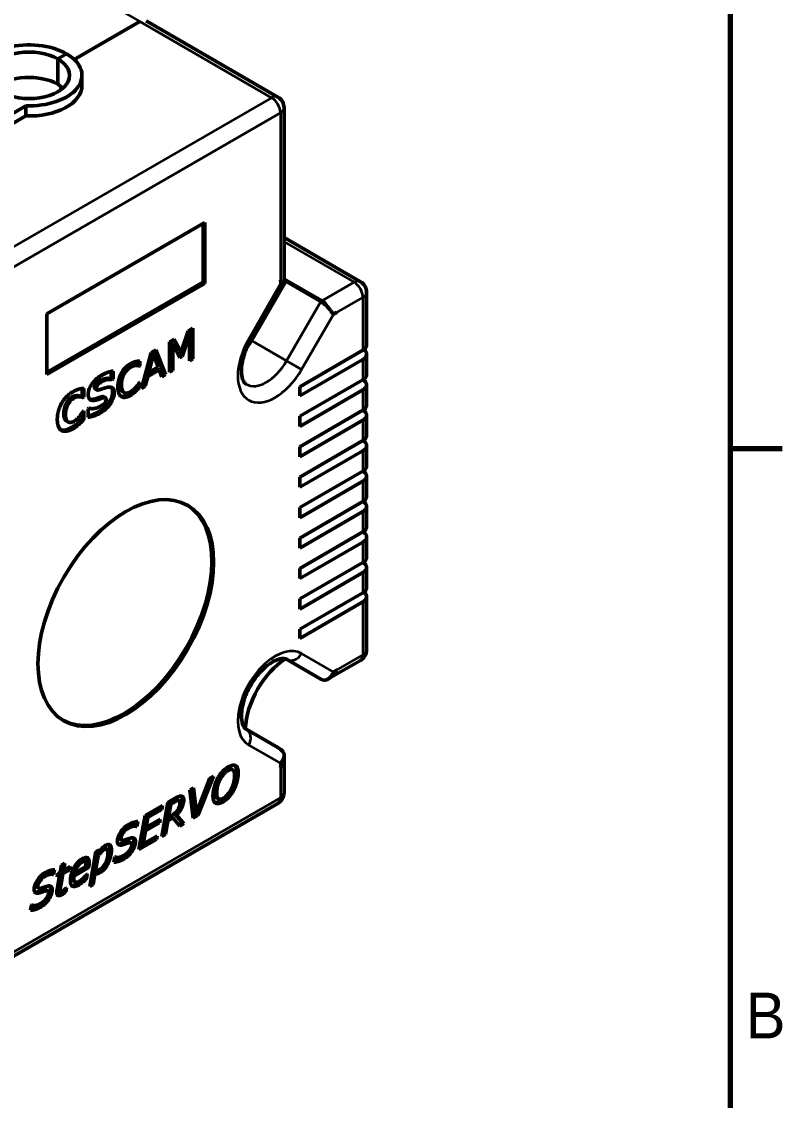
# Model space of a CAD drawing. Header units: millimetres. Extents: x 583 to 1920, y -107 to 363.
# Drawn here: x 1029.8 to 1091.1, y 219.1 to 305.9 of the extents above; entities that cross this region are included whole.
import ezdxf

# ---------------------------------------------------------------- set-up
doc = ezdxf.new("R2010")
doc.units = ezdxf.units.MM
doc.header["$LTSCALE"] = 1.2
for name, color, linetype, lineweight in [('경계(ISO)', 7, 'Continuous', 70), ('외형선(ISO)', 7, 'Continuous', 50), ('좁은 외형선(ISO)', 7, 'Continuous', 35)]:
    doc.layers.add(name, color=color, linetype=linetype, lineweight=lineweight)
doc.styles.add('레이블 문자 (JIS)', font='')
doc.styles.get('레이블 문자 (JIS)').set_extended_font_data('Gulim')

# ---------------------------------------------------------------- blocks, each defined once
blk = doc.blocks.new('경계 Default Border')
at = {"layer": '경계(ISO)'}
blk.add_line((410, 222.75), (413.4, 222.75), dxfattribs=at)
at = {"layer": '경계(ISO)', "flags": 128}
blk.add_lwpolyline([(10, 10), (10, 287), (410, 287), (410, 10), (10, 10)], dxfattribs=at)
at = {"layer": '경계(ISO)', "insert": (411.013, 184.121), "char_height": 3, "attachment_point": 7, "style": '레이블 문자 (JIS)'}
blk.add_mtext('B', dxfattribs=at)

msp = doc.modelspace()

# ---------------------------------------------------------------- linework, layer by layer
at = {"layer": '외형선(ISO)', "color": 0}
for p, q in [((1039.3645, 305.8943), (1034.0829, 302.845)), ((1039.3645, 305.8943), (1034.0829, 302.845)), ((1050.4711, 299.8201), (1039.8645, 305.9438)), ((1032.753, 302.8937), (1033.4601, 303.3019)), ((1033.4601, 303.3019), (1032.753, 302.8937)), ((1032.753, 302.8937), (1032.753, 300.8524)), ((1032.753, 302.8937), (1032.753, 300.8524)), ((1034.7049, 300.7504), (1034.7049, 301.5669)), ((1033.0005, 300.4003), (1033.0005, 300.6922)), ((1030.174, 299.1185), (1027.6246, 297.6466)), ((1030.174, 299.1185), (1030.174, 298.302)), ((1050.9711, 284.992), (1050.9711, 298.9541)), ((1030.174, 298.302), (1027.6339, 296.8354)), ((1031.8691, 282.3792), (1044.5971, 289.7277)), ((1044.4556, 289.646), (1044.4556, 284.9103)), ((1044.5971, 289.7277), (1044.5971, 284.8287)), ((1057.1179, 284.9599), (1050.9711, 288.5087)), ((1044.4556, 284.9103), (1031.8691, 277.6435)), ((1044.5971, 284.8287), (1031.8691, 277.4802)), ((1044.5971, 284.8287), (1044.4556, 284.9103)), ((1048.2878, 280.2483), (1050.9567, 284.871)), ((1051.1027, 284.9955), (1048.3434, 280.2163)), ((1050.6782, 285.0442), (1050.697, 285.0768)), ((1050.697, 285.0768), (1050.6967, 285.0769)), ((1051.1027, 284.9955), (1053.9311, 283.3625)), ((1057.6179, 284.0938), (1057.6179, 279.8481)), ((1031.8691, 277.4802), (1031.8691, 282.3792)), ((1055.197, 282.4787), (1055.1782, 282.4461)), ((1055.197, 282.4787), (1055.1967, 282.4788)), ((1043.2103, 280.7895), (1042.6215, 279.0139)), ((1042.6954, 279.3052), (1043.2426, 280.9848)), ((1043.3517, 280.7079), (1042.7629, 278.9322)), ((1043.3517, 280.7079), (1043.2103, 280.7895)), ((1043.2426, 280.9848), (1043.634, 281.2108)), ((1043.3517, 278.5983), (1043.3517, 280.7079)), ((1043.4925, 281.1291), (1043.4925, 278.8429)), ((1043.634, 281.2108), (1043.634, 278.7613)), ((1041.7464, 280.121), (1042.1309, 280.343)), ((1041.7464, 277.6715), (1041.7464, 280.121)), ((1042.0096, 279.933), (1041.8682, 280.0147)), ((1041.8682, 280.0147), (1041.8682, 277.9051)), ((1042.5949, 278.8353), (1042.0096, 279.933)), ((1042.0096, 279.933), (1042.0096, 277.8235)), ((1042.057, 280.3003), (1042.554, 279.3868)), ((1042.1309, 280.343), (1042.6954, 279.3052)), ((1039.5021, 276.3758), (1040.2745, 279.2712)), ((1040.3149, 279.1739), (1039.9408, 277.7542)), ((1040.4563, 279.0922), (1040.0823, 277.6725)), ((1040.2745, 279.2712), (1040.652, 279.4891)), ((1040.4563, 279.0922), (1040.3149, 279.1739)), ((1040.8286, 278.1034), (1040.4563, 279.0922)), ((1040.5621, 279.4372), (1041.2829, 277.5672)), ((1040.652, 279.4891), (1041.4243, 277.4856)), ((1042.6215, 279.0139), (1042.5284, 278.9601)), ((1042.6954, 279.3052), (1042.554, 279.3868)), ((1042.7629, 278.9322), (1042.5949, 278.8353)), ((1042.7629, 278.9322), (1042.6215, 279.0139)), ((1043.4925, 278.8429), (1043.3517, 278.7616)), ((1043.634, 278.7613), (1043.3517, 278.5983)), ((1043.634, 278.7613), (1043.4925, 278.8429)), ((1052.2338, 276.5004), (1057.325, 279.4398)), ((1052.2338, 275.7656), (1057.325, 278.705)), ((1057.6179, 279.1132), (1057.6179, 277.4802)), ((1039.2101, 278.2621), (1039.1893, 278.2501)), ((1039.3307, 278.1684), (1039.1893, 278.2501)), ((1039.2101, 278.5601), (1039.2101, 278.2621)), ((1039.3515, 278.1804), (1039.2101, 278.2621)), ((1039.3515, 278.1804), (1039.3307, 278.1684)), ((1039.3515, 278.5663), (1039.3515, 278.1804)), ((1040.7755, 277.9541), (1039.8525, 277.4212)), ((1040.9169, 277.8725), (1039.9939, 277.3396)), ((1040.0823, 277.6725), (1040.8286, 278.1034)), ((1040.9169, 277.8725), (1040.7755, 277.9541)), ((1041.1247, 277.3126), (1040.9169, 277.8725)), ((1041.8682, 277.9051), (1041.7464, 277.8348)), ((1042.0096, 277.8235), (1041.8682, 277.9051)), ((1037.0659, 277.1924), (1036.9973, 277.1528)), ((1037.1387, 277.0711), (1036.9973, 277.1528)), ((1037.0659, 277.7452), (1037.0659, 277.1924)), ((1037.2074, 277.1108), (1037.0659, 277.1924)), ((1037.2074, 277.1108), (1037.1387, 277.0711)), ((1037.2074, 277.7687), (1037.2074, 277.1108)), ((1039.8525, 277.4212), (1039.6465, 276.6224)), ((1039.9939, 277.3396), (1039.7879, 276.5407)), ((1039.9939, 277.3396), (1039.8525, 277.4212)), ((1040.0823, 277.6725), (1039.9408, 277.7542)), ((1041.2829, 277.5672), (1041.0748, 277.4471)), ((1041.4243, 277.4856), (1041.1247, 277.3126)), ((1041.4243, 277.4856), (1041.2829, 277.5672)), ((1042.0096, 277.8235), (1041.7464, 277.6715)), ((1052.2338, 274.1326), (1057.325, 277.072)), ((1034.7143, 276.3614), (1034.7143, 275.7577)), ((1034.8557, 276.3689), (1034.8557, 275.6761)), ((1035.9117, 276.2561), (1035.7703, 276.3378)), ((1036.0194, 276.6885), (1035.878, 276.7702)), ((1038.1131, 276.0356), (1037.9717, 276.1173)), ((1039.2101, 276.6569), (1039.2101, 276.5484)), ((1039.3515, 276.4668), (1039.2101, 276.5484)), ((1039.3307, 276.8367), (1039.3515, 276.8487)), ((1039.3515, 276.8487), (1039.3515, 276.4668)), ((1039.7879, 276.5407), (1039.5021, 276.3758)), ((1039.6465, 276.6224), (1039.5536, 276.5688)), ((1039.7879, 276.5407), (1039.6465, 276.6224)), ((1052.2338, 275.7656), (1052.2338, 276.5004)), ((1052.2338, 273.3161), (1057.325, 276.2555)), ((1057.6179, 276.6637), (1057.6179, 275.0307)), ((1034.5062, 275.7076), (1034.3648, 275.7892)), ((1034.7143, 275.7577), (1034.6416, 275.7158)), ((1034.783, 275.6341), (1034.6416, 275.7158)), ((1034.8557, 275.6761), (1034.7143, 275.7577)), ((1034.8557, 275.6761), (1034.783, 275.6341)), ((1036.5952, 275.6109), (1036.4538, 275.6925)), ((1034.7143, 274.4105), (1034.7143, 273.9638)), ((1034.7891, 274.5272), (1034.8557, 274.5657)), ((1034.8557, 274.5657), (1034.8557, 273.8821)), ((1035.1911, 274.7406), (1035.2618, 274.7814)), ((1035.1911, 274.0571), (1035.1911, 274.7406)), ((1052.2338, 271.6831), (1057.325, 274.6225)), ((1033.5916, 273.6777), (1033.4501, 273.7593)), ((1034.5002, 273.5135), (1034.3587, 273.5952)), ((1034.8557, 273.8821), (1034.7143, 273.9638)), ((1052.2338, 273.3161), (1052.2338, 274.1326)), ((1052.2338, 270.8666), (1057.325, 273.806)), ((1057.6179, 274.2142), (1057.6179, 272.5812)), ((1052.2338, 269.2336), (1057.325, 272.173)), ((1057.6179, 271.7647), (1057.6179, 270.1317)), ((1052.2338, 270.8666), (1052.2338, 271.6831)), ((1052.2338, 268.4171), (1057.325, 271.3565)), ((1052.2338, 266.7841), (1057.325, 269.7235)), ((1052.2338, 268.4171), (1052.2338, 269.2336)), ((1057.6179, 269.3153), (1057.6179, 267.6823)), ((1052.2338, 265.9676), (1057.325, 268.907)), ((1052.2338, 264.3346), (1057.325, 267.274)), ((1052.2338, 265.9676), (1052.2338, 266.7841)), ((1057.6179, 266.8658), (1057.6179, 265.2328)), ((1052.2338, 263.5181), (1057.325, 266.4575)), ((1052.2338, 261.8851), (1057.325, 264.8245)), ((1052.2338, 263.5181), (1052.2338, 264.3346)), ((1052.2338, 261.0686), (1057.325, 264.008)), ((1057.6179, 264.4163), (1057.6179, 262.7833)), ((1052.2338, 259.4356), (1057.325, 262.375)), ((1052.2338, 261.0686), (1052.2338, 261.8851)), ((1052.2338, 258.6191), (1057.325, 261.5585)), ((1057.6179, 261.9668), (1057.6179, 260.3338)), ((1052.2338, 256.9862), (1057.325, 259.9255)), ((1057.6179, 259.5989), (1057.6179, 255.3532)), ((1052.2338, 258.6191), (1052.2338, 259.4356)), ((1057.325, 259.1907), (1052.2338, 256.2513)), ((1052.2338, 256.2513), (1052.2338, 256.9862)), ((1051.1718, 254.5752), (1053.9311, 252.9821)), ((1057.1179, 254.4871), (1054.5723, 253.0174)), ((1055.197, 253.6946), (1055.1782, 253.7055)), ((1050.4711, 247.4742), (1047.9218, 248.946)), ((1050.9711, 246.7799), (1050.9711, 243.8406)), ((1046.8315, 245.6749), (1046.6901, 245.7566)), ((1050.6782, 245.9112), (1050.697, 245.9004)), ((1045.0795, 245.0469), (1043.9013, 242.0805)), ((1043.9128, 242.2198), (1045.0072, 245.0052)), ((1045.3051, 245.1771), (1044.0427, 241.9988)), ((1045.0072, 245.0052), (1045.3051, 245.1771)), ((1043.3846, 244.0684), (1043.6773, 244.2373)), ((1043.6669, 241.7819), (1043.3846, 244.0684)), ((1043.5537, 244.166), (1043.7714, 242.3014)), ((1043.6773, 244.2373), (1043.9128, 242.2198)), ((1041.6287, 243.0546), (1042.2054, 243.3875)), ((1042.0362, 243.1852), (1041.7176, 243.0013)), ((1042.1777, 243.1036), (1041.859, 242.9196)), ((1042.526, 243.1916), (1042.3845, 243.2732)), ((1045.7061, 243.3424), (1045.5646, 243.4241)), ((1050.4711, 242.9745), (1025.5809, 228.6042)), ((1039.7845, 241.9898), (1041.1802, 242.7956)), ((1040.9834, 242.5694), (1039.8699, 241.9265)), ((1041.1248, 242.4877), (1040.0113, 241.8448)), ((1041.006, 242.6951), (1040.9834, 242.5694)), ((1041.1248, 242.4877), (1040.9834, 242.5694)), ((1041.1802, 242.7956), (1041.1248, 242.4877)), ((1041.1386, 240.3222), (1041.6287, 243.0546)), ((1041.7176, 243.0013), (1041.5306, 241.9515)), ((1041.859, 242.9196), (1041.672, 241.8698)), ((1041.859, 242.9196), (1041.7176, 243.0013)), ((1043.9128, 242.2198), (1043.7714, 242.3014)), ((1039.031, 241.4931), (1038.9833, 241.2046)), ((1039.1888, 241.5099), (1039.1247, 241.123)), ((1039.2944, 239.2574), (1039.7845, 241.9898)), ((1040.7912, 241.4886), (1039.6759, 240.8447)), ((1039.8699, 241.9265), (1039.7314, 241.1526)), ((1040.9326, 241.4069), (1039.8174, 240.7631)), ((1040.0113, 241.8448), (1039.8699, 241.9265)), ((1040.0113, 241.8448), (1039.8728, 241.071)), ((1039.8728, 241.071), (1040.988, 241.7149)), ((1040.8138, 241.6143), (1040.7912, 241.4886)), ((1040.9326, 241.4069), (1040.7912, 241.4886)), ((1040.988, 241.7149), (1040.9326, 241.4069)), ((1041.4786, 241.6615), (1041.283, 240.5688)), ((1041.6201, 241.5799), (1041.4244, 240.4871)), ((1041.8821, 241.8945), (1041.4786, 241.6615)), ((1041.6201, 241.5799), (1041.4786, 241.6615)), ((1041.672, 241.8698), (1041.5306, 241.9515)), ((1042.0235, 241.8128), (1041.6201, 241.5799)), ((1041.672, 241.8698), (1041.9699, 242.0418)), ((1042.0235, 241.8128), (1041.8821, 241.8945)), ((1042.5811, 241.155), (1042.0235, 241.8128)), ((1042.1592, 242.1324), (1042.7705, 241.4276)), ((1042.3006, 242.0508), (1042.1592, 242.1324)), ((1042.3006, 242.0508), (1042.9119, 241.3459)), ((1042.7705, 241.4276), (1042.4882, 241.2646)), ((1042.9119, 241.3459), (1042.7705, 241.4276)), ((1043.9013, 242.0805), (1043.6481, 241.9343)), ((1044.0427, 241.9988), (1043.6669, 241.7819)), ((1044.0427, 241.9988), (1043.9013, 242.0805)), ((1038.9833, 241.2046), (1038.9625, 241.1926)), ((1039.1039, 241.111), (1038.9625, 241.1926)), ((1039.1247, 241.123), (1038.9833, 241.2046)), ((1039.1247, 241.123), (1039.1039, 241.111)), ((1039.6759, 240.8447), (1039.4907, 239.8099)), ((1039.8174, 240.7631), (1039.6321, 239.7283)), ((1039.8174, 240.7631), (1039.6759, 240.8447)), ((1039.8728, 241.071), (1039.7314, 241.1526)), ((1041.283, 240.5688), (1041.1713, 240.5043)), ((1041.4244, 240.4871), (1041.283, 240.5688)), ((1042.9119, 241.3459), (1042.5811, 241.155)), ((1037.9245, 240.016), (1037.7831, 240.0977)), ((1038.6415, 239.799), (1038.5, 239.8806)), ((1040.6919, 240.0642), (1039.2944, 239.2574)), ((1040.5505, 240.1459), (1039.3271, 239.4395)), ((1039.6321, 239.7283), (1039.4907, 239.8099)), ((1039.6321, 239.7283), (1040.7473, 240.3721)), ((1040.5731, 240.2716), (1040.5505, 240.1459)), ((1040.6919, 240.0642), (1040.5505, 240.1459)), ((1040.7473, 240.3721), (1040.6919, 240.0642)), ((1041.4244, 240.4871), (1041.1386, 240.3222)), ((1035.3254, 236.288), (1035.8293, 239.0944)), ((1035.8645, 238.8261), (1035.6567, 237.6644)), ((1035.8293, 239.0944), (1036.096, 239.2484)), ((1036.0059, 238.7445), (1035.8645, 238.8261)), ((1035.9221, 239.148), (1035.9164, 239.1161)), ((1036.0579, 239.0344), (1035.9164, 239.1161)), ((1036.096, 239.2484), (1036.0579, 239.0344)), ((1036.708, 239.284), (1036.5666, 239.3657)), ((1032.946, 237.4298), (1033.0517, 238.0186)), ((1033.0517, 238.0186), (1033.3201, 238.1736)), ((1033.146, 238.0731), (1033.073, 237.6664)), ((1033.3201, 238.1736), (1033.2144, 237.5847)), ((1033.2144, 237.5847), (1033.7668, 237.9037)), ((1033.7668, 237.9037), (1033.7184, 237.6257)), ((1034.0993, 237.3778), (1035.0119, 237.9047)), ((1034.9386, 238.292), (1034.7972, 238.3736)), ((1036.0059, 238.7445), (1035.7981, 237.5827)), ((1037.2735, 238.2506), (1037.3428, 238.6645)), ((1037.3428, 238.6645), (1037.3618, 238.6755)), ((1032.2816, 237.3354), (1032.2608, 237.3234)), ((1032.4023, 237.2418), (1032.2608, 237.3234)), ((1032.3294, 237.6239), (1032.2816, 237.3354)), ((1032.4231, 237.2538), (1032.2816, 237.3354)), ((1032.4231, 237.2538), (1032.4023, 237.2418)), ((1032.4871, 237.6407), (1032.4231, 237.2538)), ((1032.6984, 236.049), (1032.8958, 237.1508)), ((1032.7157, 237.0468), (1032.7642, 237.3248)), ((1032.8958, 237.1508), (1032.7157, 237.0468)), ((1032.7544, 237.2325), (1032.7474, 237.2284)), ((1032.8958, 237.1508), (1032.7544, 237.2325)), ((1032.7642, 237.3248), (1032.946, 237.4298)), ((1033.0228, 237.3874), (1032.8514, 236.4406)), ((1033.1642, 237.3058), (1032.9928, 236.359)), ((1033.5769, 237.7074), (1033.0228, 237.3874)), ((1033.1642, 237.3058), (1033.0228, 237.3874)), ((1033.2144, 237.5847), (1033.073, 237.6664)), ((1033.7184, 237.6257), (1033.1642, 237.3058)), ((1033.5937, 237.8037), (1033.5769, 237.7074)), ((1033.7184, 237.6257), (1033.5769, 237.7074)), ((1035.0939, 237.8873), (1033.9198, 237.2095)), ((1034.0612, 237.1278), (1033.9198, 237.2095)), ((1034.0993, 237.3778), (1033.9579, 237.4594)), ((1035.2353, 237.8057), (1034.0612, 237.1278)), ((1034.9453, 237.0826), (1034.9346, 237.0155)), ((1035.1349, 237.3018), (1035.076, 236.9339)), ((1035.2353, 237.8057), (1035.0939, 237.8873)), ((1035.1193, 237.2928), (1035.1349, 237.3018)), ((1035.6065, 237.3874), (1035.4524, 236.5246)), ((1035.7479, 237.3058), (1035.5938, 236.443)), ((1035.7479, 237.3058), (1035.6065, 237.3874)), ((1035.7981, 237.5827), (1035.6567, 237.6644)), ((1031.2229, 236.1468), (1031.0815, 236.2285)), ((1033.4673, 236.175), (1033.417, 235.8801)), ((1033.4534, 236.167), (1033.4673, 236.175)), ((1034.1586, 236.6513), (1034.0172, 236.7329)), ((1034.8024, 236.6719), (1034.661, 236.7536)), ((1035.076, 236.9339), (1034.9346, 237.0155)), ((1035.5938, 236.443), (1035.3254, 236.288)), ((1035.4524, 236.5246), (1035.3581, 236.4702)), ((1035.5938, 236.443), (1035.4524, 236.5246)), ((1031.9398, 235.9298), (1031.7984, 236.0114)), ((1033.0075, 235.9105), (1032.8661, 235.9922)), ((1033.2853, 236.0188), (1033.2756, 235.9617)), ((1033.417, 235.8801), (1033.2756, 235.9617)), ((1030.5719, 234.3814), (1030.6411, 234.7953)), ((1030.6411, 234.7953), (1030.6602, 234.8063))]:
    msp.add_line(p, q, dxfattribs=at)
for centre, start, end in [((1049.9711, 298.9541), 0, 60), ((1056.6179, 284.0938), 0, 60), ((1056.6179, 255.3532), 300, 0), ((1049.9711, 243.8406), 300, 0)]:
    msp.add_arc(centre, 1, start, end, dxfattribs=at)
for centre, major_axis, ratio, start_param, end_param in [((1030.4549, 301.5669), (-4.25, 0), 0.5773503, 3.9269908, 6.3493296), ((1030.4549, 301.5669), (-3.25, 0), 0.5773503, 3.9269908, 7.0685835), ((1030.4549, 301.5669), (4.25, 0), 0.5773503, 4.6462447, 7.0685835), ((1030.4549, 301.5669), (3.25, 0), 0.5773503, 3.9269908, 7.0685835), ((1030.4549, 299.5256), (-3.25, 0), 0.5773503, 3.9269908, 5.7080739), ((1030.4549, 300.7504), (4.25, 0), 0.5773503, 4.6462447, 6.2831853), ((1030.4549, 299.5256), (-3.25, 0), 0.5773503, 3.7167041, 3.9269908), ((1049.9711, 285.4525), (0.7071, 1.2247), 0.5773503, 4.712389, 4.7389739), ((1055.6279, 288.4213), (-3.5, -6.0622), 0.5773503, 5.5849628, 5.6307254), ((1049.9711, 285.1638), (0.9964, -0.267), 0.3178372, 5.6576139, 6.1155716), ((1051.2439, 288.9928), (2.4, 4.1569), 0.5773503, 3.8466643, 3.8853847), ((1054.2211, 282.71), (-0.7294, 0.7294), 0.3178372, 3.9168992, 4.3748569), ((1055.6279, 288.4213), (3.5, 6.0622), 0.5773503, 3.7940526, 3.8398151), ((1046.7184, 281.1545), (-1.625, -2.8146), 0.5773503, 1.3800049, 1.5707963), ((1056.6179, 279.8481), (1, 0), 0.5773503, 5.4977871, 6.2831853), ((1056.6179, 279.1132), (1, 0), 0.5773503, 5.4977871, 6.9730024), ((1056.6179, 277.4802), (1, 0), 0.5773503, 5.4977871, 6.2831853), ((1056.6179, 276.6637), (1, 0), 0.5773503, 5.4977871, 7.0685835), ((1056.6179, 275.0307), (1, 0), 0.5773503, 5.4977871, 6.2831853), ((1056.6179, 274.2142), (1, 0), 0.5773503, 5.4977871, 7.0685835), ((1056.6179, 272.5812), (1, 0), 0.5773503, 5.4977871, 6.2831853), ((1056.6179, 271.7647), (1, 0), 0.5773503, 5.4977871, 7.0685835), ((1056.6179, 270.1317), (1, 0), 0.5773503, 5.4977871, 6.2831853), ((1056.6179, 269.3153), (1, 0), 0.5773503, 5.4977871, 7.0685835), ((1056.6179, 267.6823), (1, 0), 0.5773503, 5.4977871, 6.2831853), ((1038.0917, 258.3742), (5, 8.6603), 0.5773503, 3.1557353, 6.2690427), ((1056.6179, 266.8658), (1, 0), 0.5773503, 5.4977871, 7.0685835), ((1056.6179, 265.2328), (1, 0), 0.5773503, 5.4977871, 6.2831853), ((1056.6179, 264.4163), (1, 0), 0.5773503, 5.4977871, 7.0685835), ((1056.6179, 262.7833), (1, 0), 0.5773503, 5.4977871, 6.2831853), ((1056.6179, 261.9668), (1, 0), 0.5773503, 5.4977871, 7.0685835), ((1056.6179, 260.3338), (1, 0), 0.5773503, 5.4977871, 6.2831853), ((1056.6179, 259.5989), (1, 0), 0.5773503, 5.4977871, 6.9730024), ((1051.2439, 250.7808), (2.4, 4.1569), 0.5773503, 0.8293855, 2.3122071), ((1055.6279, 248.2496), (3.5, 6.0622), 0.5773503, 0.8725739, 0.9183364), ((1054.2211, 253.9694), (0, -1.0668), 0.7174389, 0.645272, 1.1032297), ((1049.9711, 246.6081), (1.2071, -0.6969), 0.7174389, 1.1742822, 1.5707963), ((1049.9711, 246.6081), (-0.9239, -0.5334), 0.7174389, 2.038363, 2.4963207), ((1055.6279, 248.2496), (3.5, 6.0622), 0.5773503, 2.2232562, 2.2690188)]:
    msp.add_ellipse(centre, major_axis=major_axis, ratio=ratio, start_param=start_param, end_param=end_param, dxfattribs=at)
msp.add_ellipse((1038.2331, 258.2925), major_axis=(-5, -8.6603), ratio=0.5773503, dxfattribs=at)
for points, degree in [([(1050.7291, 284.7619), (1050.7272, 284.7848), (1050.7247, 284.8079), (1050.7219, 284.8312)], 3), ([(1050.9715, 284.9283), (1050.972, 284.898), (1050.961, 284.8709), (1050.9394, 284.8477)], 3), ([(1054.9043, 282.3514), (1055.0026, 282.3903), (1055.1003, 282.4331), (1055.1967, 282.4788)], 3), ([(1054.9719, 282.3774), (1054.9503, 282.3683), (1054.9277, 282.3596), (1054.9043, 282.3514)], 3), ([(1037.8796, 277.6045), (1038.0146, 277.8425), (1038.3991, 278.2324), (1038.6328, 278.3674)], 2), ([(1038.4724, 278.1601), (1038.3113, 278.0671), (1038.0533, 277.7982), (1037.9511, 277.6132)], 2), ([(1038.6138, 278.0784), (1038.4527, 277.9854), (1038.1947, 277.7165), (1038.0926, 277.5315)], 2), ([(1039.1893, 278.2501), (1039.0127, 278.318), (1038.668, 278.2731), (1038.4724, 278.1601)], 2), ([(1039.3307, 278.1684), (1039.1541, 278.2364), (1038.8095, 278.1914), (1038.6138, 278.0784)], 2), ([(1038.6328, 278.3674), (1038.8025, 278.4653), (1039.1437, 278.5663), (1039.3515, 278.5663)], 2), ([(1035.2052, 275.9012), (1035.2052, 276.3001), (1035.8255, 277.1621), (1036.3124, 277.4432)], 2), ([(1036.1891, 277.0105), (1036.1083, 276.9638), (1035.9507, 276.8472), (1035.878, 276.7702)], 2), ([(1036.9973, 277.1528), (1036.8478, 277.2041), (1036.4154, 277.1411), (1036.1891, 277.0105)], 2), ([(1036.3124, 277.4432), (1036.5568, 277.5844), (1037.0336, 277.75), (1037.2074, 277.7687)], 2), ([(1037.1387, 277.0711), (1036.9892, 277.1225), (1036.5568, 277.0595), (1036.3306, 276.9288)], 2), ([(1037.5921, 276.4948), (1037.5921, 276.7987), (1037.741, 277.3606), (1037.8796, 277.6045)], 2), ([(1037.9511, 277.6132), (1037.8524, 277.4322), (1037.7433, 276.9933), (1037.7433, 276.7454)], 2), ([(1038.0926, 277.5315), (1037.9938, 277.3506), (1037.8847, 276.9117), (1037.8847, 276.6637)], 2), ([(1033.0617, 275.1745), (1033.2233, 275.4568), (1033.7001, 275.9397), (1033.983, 276.103)], 2), ([(1033.983, 276.103), (1034.1385, 276.1928), (1034.389, 276.2978), (1034.4961, 276.327)], 2), ([(1034.4961, 276.327), (1034.6072, 276.3538), (1034.787, 276.3666), (1034.8557, 276.3689)], 2), ([(1035.878, 276.7702), (1035.8134, 276.7049), (1035.7204, 276.5346), (1035.7204, 276.4599)], 2), ([(1035.7204, 276.4599), (1035.7204, 276.3666), (1035.7703, 276.3378)], 2), ([(1036.0194, 276.6885), (1035.9548, 276.6232), (1035.8618, 276.4529), (1035.8618, 276.3783)], 2), ([(1035.8618, 276.3783), (1035.8618, 276.264), (1036.0113, 276.229), (1036.2194, 276.3001)], 2), ([(1036.3306, 276.9288), (1036.2497, 276.8822), (1036.0922, 276.7655), (1036.0194, 276.6885)], 2), ([(1036.2194, 276.3001), (1036.3548, 276.3456), (1036.6073, 276.4308), (1036.7508, 276.4599)], 2), ([(1036.7508, 276.4599), (1037.0356, 276.5148), (1037.3064, 276.3025), (1037.3064, 276.0062)], 2), ([(1037.0594, 276.4628), (1037.1649, 276.3494), (1037.1649, 276.0878)], 2), ([(1037.883, 275.7069), (1037.7462, 275.7839), (1037.5921, 276.1768), (1037.5921, 276.4948)], 2), ([(1037.7433, 276.7454), (1037.7433, 276.4874), (1037.8645, 276.1875), (1037.9598, 276.1245)], 2), ([(1037.8847, 276.6637), (1037.8847, 276.4058), (1038.006, 276.1058), (1038.1012, 276.0429)], 2), ([(1037.9598, 276.1245), (1037.9657, 276.1207), (1037.9717, 276.1173)], 2), ([(1038.1012, 276.0429), (1038.2016, 275.9789), (1038.4683, 276.0169), (1038.6155, 276.1018)], 2), ([(1038.9018, 276.2245), (1038.8152, 276.1425), (1038.6109, 275.9805), (1038.4897, 275.9105)], 2), ([(1038.6155, 276.1018), (1038.8199, 276.2198), (1039.1766, 276.5877), (1039.3307, 276.8367)], 2), ([(1039.0432, 276.1428), (1038.9567, 276.0608), (1038.7523, 275.8989), (1038.6311, 275.8289)], 2), ([(1039.2101, 276.5484), (1039.1321, 276.4634), (1039.0057, 276.3225), (1038.9018, 276.2245)], 2), ([(1039.3515, 276.4668), (1039.2736, 276.3818), (1039.1472, 276.2408), (1039.0432, 276.1428)], 2), ([(1033.9385, 275.6878), (1033.8052, 275.6108), (1033.5607, 275.3717), (1033.4597, 275.2014)], 2), ([(1034.0799, 275.6061), (1033.9466, 275.5291), (1033.7021, 275.29), (1033.6011, 275.1197)], 2), ([(1034.3648, 275.7892), (1034.2719, 275.7962), (1034.0597, 275.7577), (1033.9385, 275.6878)], 2), ([(1034.5062, 275.7076), (1034.4133, 275.7146), (1034.2012, 275.6761), (1034.0799, 275.6061)], 2), ([(1034.6416, 275.7158), (1034.5951, 275.7356), (1034.4537, 275.7799), (1034.3648, 275.7892)], 2), ([(1034.783, 275.6341), (1034.7365, 275.6539), (1034.5951, 275.6983), (1034.5062, 275.7076)], 2), ([(1035.7911, 275.423), (1035.48, 275.36), (1035.2052, 275.6026), (1035.2052, 275.9012)], 2), ([(1035.6497, 275.5046), (1035.4518, 275.4646), (1035.3241, 275.4991)], 2), ([(1036.2376, 275.6878), (1036.0982, 275.6446), (1035.7871, 275.5326), (1035.6497, 275.5046)], 2), ([(1036.379, 275.6061), (1036.2396, 275.563), (1035.9285, 275.451), (1035.7911, 275.423)], 2), ([(1037.1649, 276.0878), (1037.1649, 275.6656), (1036.5447, 274.7803), (1036.0134, 274.4735)], 2), ([(1037.3064, 276.0062), (1037.3064, 275.5839), (1036.6861, 274.6986), (1036.1548, 274.3919)], 2), ([(1036.6498, 275.4941), (1036.6498, 275.5898), (1036.5124, 275.6458), (1036.379, 275.6061)], 2), ([(1036.4821, 275.157), (1036.5548, 275.234), (1036.6498, 275.3938), (1036.6498, 275.4941)], 2), ([(1038.6311, 275.8289), (1038.3991, 275.6949), (1038.0216, 275.6269), (1037.883, 275.7069)], 2), ([(1032.7183, 273.8845), (1032.7183, 274.2251), (1032.894, 274.8794), (1033.0617, 275.1745)], 2), ([(1033.4597, 275.2014), (1033.3607, 275.0346), (1033.2395, 274.603), (1033.2395, 274.3464)], 2), ([(1033.6011, 275.1197), (1033.5021, 274.9529), (1033.3809, 274.5213), (1033.3809, 274.2647)], 2), ([(1034.5244, 274.1481), (1034.6052, 274.2484), (1034.7446, 274.4548), (1034.7891, 274.5272)], 2), ([(1036.1548, 274.3919), (1035.8477, 274.2146), (1035.3911, 274.0746), (1035.1911, 274.0571)], 2), ([(1035.2618, 274.7814), (1035.4578, 274.7126), (1035.9487, 274.8001), (1036.175, 274.9307)], 2), ([(1036.175, 274.9307), (1036.2336, 274.9646), (1036.4215, 275.0964), (1036.4821, 275.157)], 2), ([(1033.0698, 272.9793), (1032.9021, 273.0691), (1032.7183, 273.5205), (1032.7183, 273.8845)], 2), ([(1033.3809, 274.2647), (1033.3809, 273.9964), (1033.5122, 273.713), (1033.6112, 273.6675)], 2), ([(1033.6112, 273.6675), (1033.7122, 273.6209), (1033.9628, 273.6745), (1034.084, 273.7445)], 2), ([(1034.3587, 273.5952), (1034.2375, 273.4855), (1034.0254, 273.3211), (1033.8395, 273.2138)], 2), ([(1034.5002, 273.5135), (1034.3789, 273.4039), (1034.1668, 273.2394), (1033.9809, 273.1321)], 2), ([(1034.084, 273.7445), (1034.1991, 273.811), (1034.4274, 274.0221), (1034.5244, 274.1481)], 2), ([(1034.7143, 273.9638), (1034.6214, 273.8635), (1034.4517, 273.6815), (1034.3587, 273.5952)], 2), ([(1034.8557, 273.8821), (1034.7628, 273.7818), (1034.5931, 273.5999), (1034.5002, 273.5135)], 2), ([(1033.9809, 273.1321), (1033.7042, 272.9723), (1033.2375, 272.8918), (1033.0698, 272.9793)], 2), ([(1054.9043, 253.4885), (1054.9277, 253.5043), (1054.9503, 253.5201), (1054.9719, 253.5359)], 3), ([(1045.5822, 244.9032), (1045.738, 245.2131), (1046.2021, 245.747), (1046.4774, 245.906)], 2), ([(1046.6901, 245.7566), (1046.545, 245.8404), (1046.2927, 245.6947)], 2), ([(1046.9883, 245.2371), (1046.9883, 245.5731), (1046.6956, 245.764), (1046.4342, 245.6131)], 2), ([(1046.4774, 245.906), (1046.855, 246.1239), (1047.2861, 245.897), (1047.2861, 245.4551)], 2), ([(1047.0038, 246.0366), (1047.1447, 245.8941), (1047.1447, 245.5367)], 2), ([(1050.7219, 246.1747), (1050.7247, 246.2013), (1050.7272, 246.2287), (1050.7291, 246.2569)], 3), ([(1045.2497, 243.5635), (1045.2497, 243.8994), (1045.4211, 244.5823), (1045.5822, 244.9032)], 2), ([(1045.6434, 244.9199), (1045.5291, 244.6719), (1045.4061, 244.123), (1045.4061, 243.8691)], 2), ([(1045.7848, 244.8382), (1045.6705, 244.5903), (1045.5475, 244.0414), (1045.5475, 243.7874)], 2), ([(1046.2927, 245.6947), (1046.0884, 245.5767), (1045.7611, 245.1718), (1045.6434, 244.9199)], 2), ([(1046.4342, 245.6131), (1046.2298, 245.4951), (1045.9025, 245.0902), (1045.7848, 244.8382)], 2), ([(1046.7459, 244.1674), (1046.8653, 244.4243), (1046.9883, 244.9572), (1046.9883, 245.2371)], 2), ([(1047.1447, 245.5367), (1047.1447, 245.2168), (1046.9785, 244.5269), (1046.8192, 244.211)], 2), ([(1047.2861, 245.4551), (1047.2861, 245.1352), (1047.1199, 244.4453), (1046.9606, 244.1294)], 2), ([(1046.8192, 244.211), (1046.6581, 243.8861), (1046.201, 243.3562), (1045.9152, 243.1912)], 2), ([(1046.9606, 244.1294), (1046.7995, 243.8044), (1046.3424, 243.2745), (1046.0566, 243.1096)], 2), ([(1046.1034, 243.4045), (1046.3043, 243.5205), (1046.6333, 243.9244), (1046.7459, 244.1674)], 2), ([(1042.3618, 243.2832), (1042.3064, 243.3012), (1042.1505, 243.2512), (1042.0362, 243.1852)], 2), ([(1042.7601, 243.3372), (1042.7601, 243.0313), (1042.4293, 242.3784), (1042.1592, 242.1324)], 2), ([(1042.5032, 243.2016), (1042.4478, 243.2196), (1042.292, 243.1696), (1042.1777, 243.1036)], 2), ([(1042.2054, 243.3875), (1042.3993, 243.4995), (1042.6418, 243.5815), (1042.7301, 243.5565)], 2), ([(1042.9015, 243.2555), (1042.9015, 242.9496), (1042.5708, 242.2967), (1042.3006, 242.0508)], 2), ([(1042.3845, 243.2732), (1042.374, 243.2793), (1042.3618, 243.2832)], 2), ([(1042.595, 243.0046), (1042.595, 243.0926), (1042.55, 243.1866), (1042.5032, 243.2016)], 2), ([(1042.7301, 243.5565), (1042.8097, 243.5365), (1042.9015, 243.3975), (1042.9015, 243.2555)], 2), ([(1046.0566, 243.1096), (1045.6774, 242.8906), (1045.2497, 243.1236), (1045.2497, 243.5635)], 2), ([(1045.9152, 243.1912), (1045.5947, 243.0061), (1045.3923, 243.0607)], 2), ([(1045.5475, 243.7874), (1045.5475, 243.4475), (1045.8402, 243.2525), (1046.1034, 243.4045)], 2), ([(1041.9699, 242.0418), (1042.1084, 242.1218), (1042.3145, 242.3007), (1042.3976, 242.4207)], 2), ([(1042.3976, 242.4207), (1042.4911, 242.5587), (1042.595, 242.8646), (1042.595, 243.0046)], 2), ([(1038.4718, 241.276), (1038.6952, 241.4049), (1039.0572, 241.5079), (1039.1888, 241.5099)], 2), ([(1037.5506, 239.9282), (1037.5506, 240.2782), (1038.0649, 241.041), (1038.4718, 241.276)], 2), ([(1038.2802, 241.0607), (1038.0222, 240.9117), (1037.7122, 240.4688), (1037.7122, 240.2668)], 2), ([(1038.4216, 240.979), (1038.1636, 240.83), (1037.8536, 240.3871), (1037.8536, 240.1852)], 2), ([(1038.9625, 241.1926), (1038.8621, 241.2426), (1038.488, 241.1806), (1038.2802, 241.0607)], 2), ([(1039.1039, 241.111), (1039.0035, 241.161), (1038.6294, 241.099), (1038.4216, 240.979)], 2), ([(1036.6016, 239.5923), (1036.8337, 239.7263), (1037.0778, 239.5353), (1037.0778, 239.2354)], 2), ([(1036.8557, 239.6696), (1036.9364, 239.5609), (1036.9364, 239.317)], 2), ([(1038.0199, 239.6553), (1037.7965, 239.5843), (1037.5506, 239.7203), (1037.5506, 239.9282)], 2), ([(1037.8785, 239.7369), (1037.7186, 239.6862), (1037.6102, 239.7065)], 2), ([(1037.8536, 240.1852), (1037.8536, 240.0772), (1037.9645, 239.9772), (1038.1082, 240.0182)], 2), ([(1038.3408, 239.8879), (1038.249, 239.8649), (1037.9927, 239.7709), (1037.8785, 239.7369)], 2), ([(1038.4822, 239.8063), (1038.3905, 239.7833), (1038.1342, 239.6893), (1038.0199, 239.6553)], 2), ([(1038.0822, 238.7815), (1038.3853, 238.9564), (1038.7091, 239.4213), (1038.7091, 239.6373)], 2), ([(1038.1082, 240.0182), (1038.1982, 240.0462), (1038.5013, 240.1492), (1038.6035, 240.1782)], 2), ([(1038.5, 239.8806), (1038.4428, 239.9137), (1038.3408, 239.8879)], 2), ([(1038.7091, 239.6373), (1038.7091, 239.7513), (1038.5931, 239.8343), (1038.4822, 239.8063)], 2), ([(1038.6035, 240.1782), (1038.8061, 240.2312), (1039.0156, 240.0982), (1039.0156, 239.9062)], 2), ([(1038.8742, 239.9879), (1038.8742, 239.8259), (1038.7374, 239.429), (1038.6144, 239.244)], 2), ([(1039.0156, 239.9062), (1039.0156, 239.7443), (1038.8788, 239.3474), (1038.7558, 239.1624)], 2), ([(1038.8213, 240.1973), (1038.8742, 240.1243), (1038.8742, 239.9879)], 2), ([(1036.0389, 239.0454), (1035.9465, 238.9382), (1035.8645, 238.8261)], 2), ([(1036.4873, 239.2424), (1036.3696, 239.1744), (1036.115, 238.8935), (1036.0059, 238.7445)], 2), ([(1036.0579, 239.0344), (1036.1895, 239.2164), (1036.4475, 239.5033), (1036.6016, 239.5923)], 2), ([(1036.3459, 239.324), (1036.2668, 239.2784), (1036.1834, 239.2)], 2), ([(1036.5666, 239.3657), (1036.4923, 239.4086), (1036.3459, 239.324)], 2), ([(1036.7973, 239.0134), (1036.7973, 239.2094), (1036.6501, 239.3364), (1036.4873, 239.2424)], 2), ([(1036.6363, 238.2486), (1036.7176, 238.4335), (1036.7973, 238.8195), (1036.7973, 239.0134)], 2), ([(1036.9364, 239.317), (1036.9364, 239.0431), (1036.7892, 238.4782), (1036.668, 238.2403)], 2), ([(1037.0778, 239.2354), (1037.0778, 238.9614), (1036.9306, 238.3966), (1036.8094, 238.1586)], 2), ([(1037.3618, 238.6755), (1037.4986, 238.6045), (1037.8969, 238.6745), (1038.0822, 238.7815)], 2), ([(1038.6144, 239.244), (1038.4828, 239.0461), (1038.1313, 238.7052), (1037.8923, 238.5672)], 2), ([(1038.7558, 239.1624), (1038.6242, 238.9644), (1038.2727, 238.6235), (1038.0337, 238.4855)], 2), ([(1033.7686, 236.7289), (1033.7686, 237.2348), (1034.321, 238.2756), (1034.7297, 238.5115)], 2), ([(1034.5311, 238.3162), (1034.3285, 238.1993), (1034.0151, 237.7284), (1033.9579, 237.4594)], 2), ([(1034.6725, 238.2346), (1034.4699, 238.1176), (1034.1565, 237.6467), (1034.0993, 237.3778)], 2), ([(1034.7972, 238.3736), (1034.7138, 238.4217), (1034.5311, 238.3162)], 2), ([(1035.024, 238.0636), (1035.024, 238.2396), (1034.8578, 238.3416), (1034.6725, 238.2346)], 2), ([(1034.7297, 238.5115), (1034.9998, 238.6675), (1035.2873, 238.5215), (1035.2873, 238.2416)], 2), ([(1035.0119, 237.9047), (1035.0189, 237.9566), (1035.024, 238.0256), (1035.024, 238.0636)], 2), ([(1035.0741, 238.6156), (1035.1458, 238.5211), (1035.1458, 238.3232)], 2), ([(1035.1458, 238.3232), (1035.1458, 238.2732), (1035.1216, 238.0453), (1035.0939, 237.8873)], 2), ([(1035.2873, 238.2416), (1035.2873, 238.1916), (1035.263, 237.9636), (1035.2353, 237.8057)], 2), ([(1036.668, 238.2403), (1036.5468, 237.9983), (1036.2212, 237.6104), (1036.0377, 237.5044)], 2), ([(1036.1774, 237.6877), (1036.3245, 237.7727), (1036.5601, 238.0726), (1036.6363, 238.2486)], 2), ([(1036.8094, 238.1586), (1036.6882, 237.9167), (1036.3626, 237.5287), (1036.1791, 237.4228)], 2), ([(1038.0337, 238.4855), (1037.8259, 238.3656), (1037.4536, 238.2506), (1037.2735, 238.2506)], 2), ([(1030.8489, 236.059), (1030.8489, 236.409), (1031.3633, 237.1718), (1031.7702, 237.4068)], 2), ([(1031.5786, 237.1915), (1031.3205, 237.0425), (1031.0106, 236.5996), (1031.0106, 236.3976)], 2), ([(1031.72, 237.1098), (1031.462, 236.9609), (1031.152, 236.5179), (1031.152, 236.316)], 2), ([(1032.2608, 237.3234), (1032.1604, 237.3734), (1031.7864, 237.3114), (1031.5786, 237.1915)], 2), ([(1032.4023, 237.2418), (1032.3018, 237.2918), (1031.9278, 237.2298), (1031.72, 237.1098)], 2), ([(1031.7702, 237.4068), (1031.9936, 237.5357), (1032.3555, 237.6387), (1032.4871, 237.6407)], 2), ([(1033.9198, 237.2095), (1033.9112, 237.1565), (1033.9042, 237.0605), (1033.9042, 237.0205)], 2), ([(1034.0612, 237.1278), (1034.0526, 237.0748), (1034.0456, 236.9789), (1034.0456, 236.9389)], 2), ([(1034.5167, 236.7149), (1034.6742, 236.8059), (1035.0067, 237.1398), (1035.1193, 237.2928)], 2), ([(1036.0377, 237.5044), (1035.9095, 237.4304), (1035.6948, 237.3744), (1035.6065, 237.3874)], 2), ([(1036.1791, 237.4228), (1036.0509, 237.3488), (1035.8362, 237.2928), (1035.7479, 237.3058)], 2), ([(1035.7981, 237.5827), (1035.8899, 237.5777), (1036.0579, 237.6187), (1036.1774, 237.6877)], 2), ([(1031.152, 236.316), (1031.152, 236.208), (1031.2628, 236.108), (1031.4065, 236.149)], 2), ([(1031.4065, 236.149), (1031.4966, 236.177), (1031.7996, 236.28), (1031.9018, 236.309)], 2), ([(1031.9018, 236.309), (1032.1044, 236.362), (1032.314, 236.229), (1032.314, 236.037)], 2), ([(1032.1197, 236.3281), (1032.1725, 236.2551), (1032.1725, 236.1187)], 2), ([(1032.8514, 236.4406), (1032.8375, 236.3686), (1032.815, 236.1877), (1032.815, 236.1397)], 2), ([(1032.9928, 236.359), (1032.9789, 236.287), (1032.9564, 236.106), (1032.9564, 236.058)], 2), ([(1033.204, 235.9631), (1033.2629, 235.9971), (1033.424, 236.136), (1033.4534, 236.167)], 2), ([(1034.4751, 236.433), (1034.1444, 236.242), (1033.7686, 236.383), (1033.7686, 236.7289)], 2), ([(1034.3337, 236.5146), (1034.0399, 236.345), (1033.8589, 236.3816)], 2), ([(1033.9042, 237.0205), (1033.9042, 236.7981), (1034.0172, 236.7329)], 2), ([(1034.0456, 236.9389), (1034.0456, 236.7069), (1034.2915, 236.5849), (1034.5167, 236.7149)], 2), ([(1034.661, 236.7536), (1034.5727, 236.6786), (1034.4359, 236.5736), (1034.3337, 236.5146)], 2), ([(1034.8024, 236.6719), (1034.7141, 236.5969), (1034.5773, 236.492), (1034.4751, 236.433)], 2), ([(1034.9346, 237.0155), (1034.8636, 236.9445), (1034.7493, 236.8305), (1034.661, 236.7536)], 2), ([(1035.076, 236.9339), (1035.005, 236.8629), (1034.8907, 236.7489), (1034.8024, 236.6719)], 2), ([(1031.3182, 235.7861), (1031.0948, 235.7151), (1030.8489, 235.8511), (1030.8489, 236.059)], 2), ([(1031.1768, 235.8678), (1031.017, 235.817), (1030.9085, 235.8373)], 2), ([(1031.6392, 236.0187), (1031.5474, 235.9957), (1031.2911, 235.9017), (1031.1768, 235.8678)], 2), ([(1031.9128, 235.3749), (1031.7812, 235.1769), (1031.4296, 234.836), (1031.1907, 234.698)], 2), ([(1031.7806, 235.9371), (1031.6888, 235.9141), (1031.4325, 235.8201), (1031.3182, 235.7861)], 2), ([(1032.0542, 235.2932), (1031.9226, 235.0952), (1031.5711, 234.7543), (1031.3321, 234.6163)], 2), ([(1031.3806, 234.9123), (1031.6836, 235.0872), (1032.0074, 235.5521), (1032.0074, 235.7681)], 2), ([(1031.7984, 236.0114), (1031.7411, 236.0445), (1031.6392, 236.0187)], 2), ([(1032.0074, 235.7681), (1032.0074, 235.8821), (1031.8914, 235.9651), (1031.7806, 235.9371)], 2), ([(1032.1725, 236.1187), (1032.1725, 235.9567), (1032.0357, 235.5598), (1031.9128, 235.3749)], 2), ([(1032.314, 236.037), (1032.314, 235.8751), (1032.1772, 235.4782), (1032.0542, 235.2932)], 2), ([(1032.6741, 235.8131), (1032.6741, 235.8671), (1032.6863, 235.9761), (1032.6984, 236.049)], 2), ([(1033.0863, 235.6371), (1032.8889, 235.5232), (1032.6741, 235.5991), (1032.6741, 235.8131)], 2), ([(1032.9449, 235.7188), (1032.8014, 235.6359), (1032.7054, 235.6334)], 2), ([(1032.815, 236.1397), (1032.815, 236.0217), (1032.8661, 235.9922)], 2), ([(1033.2756, 235.9617), (1033.196, 235.8937), (1033.0141, 235.7588), (1032.9449, 235.7188)], 2), ([(1032.9564, 236.058), (1032.9564, 235.9381), (1033.062, 235.8811), (1033.204, 235.9631)], 2), ([(1033.417, 235.8801), (1033.3374, 235.8121), (1033.1556, 235.6771), (1033.0863, 235.6371)], 2), ([(1031.3321, 234.6163), (1031.1243, 234.4964), (1030.752, 234.3814), (1030.5719, 234.3814)], 2), ([(1030.6602, 234.8063), (1030.797, 234.7353), (1031.1953, 234.8053), (1031.3806, 234.9123)], 2)]:
    msp.add_open_spline(points, degree=degree, dxfattribs=at)
for points, degree, knots in [([(1050.9711, 284.992), (1050.9711, 284.9877), (1050.9711, 284.9834), (1050.9711, 284.9749), (1050.9711, 284.9707), (1050.9712, 284.9622), (1050.9712, 284.9579), (1050.9713, 284.9495), (1050.9713, 284.9452), (1050.9714, 284.9368), (1050.9715, 284.9326), (1050.9715, 284.9283)], 3, [4.71238898, 4.71238898, 4.71238898, 4.71238898, 4.715701261, 4.715701261, 4.719013541, 4.719013541, 4.722325821, 4.722325821, 4.725638102, 4.725638102, 4.728950382, 4.728950382, 4.728950382, 4.728950382]), ([(1054.6814, 282.6872), (1054.6138, 282.7718), (1054.5379, 282.8576), (1054.3718, 283.0265), (1054.2825, 283.1082), (1054.1029, 283.2527), (1054.0147, 283.3143), (1053.9311, 283.3625)], 3, [-0.10692985, -0.10692985, -0.10692985, -0.10692985, -0.07181021, -0.07181021, -0.03568709, -0.03568709, -0.0002403, -0.0002403, -0.0002403, -0.0002403]), ([(1047.9218, 276.7069), (1047.8564, 276.7447), (1047.7949, 276.7994), (1047.6644, 277.0199), (1047.6011, 277.1879), (1047.539, 277.6047), (1047.5325, 277.8369), (1047.5806, 278.357), (1047.6362, 278.6456), (1047.8138, 279.2511), (1047.9377, 279.5684), (1048.1516, 280.003), (1048.2177, 280.1268), (1048.2878, 280.2483)], 3, [0.7853982, 0.7853982, 0.7853982, 0.7853982, 1.0995574, 1.0995574, 1.4137167, 1.4137167, 1.6831835, 1.6831835, 1.9579486, 1.9579486, 2.241609, 2.241609, 2.3561945, 2.3561945, 2.3561945, 2.3561945]), ([(1036.4538, 275.6925), (1036.4471, 275.6964), (1036.371, 275.7274), (1036.2376, 275.6878)], 2, [0.8913043, 0.8913043, 0.8913043, 1, 2, 2, 2]), ([(1038.4897, 275.9105), (1038.2576, 275.7766), (1037.9285, 275.7173), (1037.8159, 275.7551)], 2, [0, 0, 0, 1, 1.7438191, 1.7438191, 1.7438191]), ([(1036.0134, 274.4735), (1035.7063, 274.2962), (1035.3285, 274.1804), (1035.1911, 274.1571)], 2, [0, 0, 0, 1, 1.6548861, 1.6548861, 1.6548861]), ([(1033.2395, 274.3464), (1033.2395, 274.0781), (1033.3642, 273.809), (1033.4501, 273.7593)], 2, [0, 0, 0, 1, 1.8989899, 1.8989899, 1.8989899]), ([(1033.8395, 273.2138), (1033.5627, 273.054), (1033.1366, 272.9805), (1032.9887, 273.0344)], 2, [0, 0, 0, 1, 1.8261362, 1.8261362, 1.8261362]), ([(1047.9218, 248.946), (1047.8564, 248.9838), (1047.7949, 249.0385), (1047.6618, 249.2632), (1047.5963, 249.4403), (1047.5372, 249.8735), (1047.5332, 250.1085), (1047.5867, 250.6333), (1047.6453, 250.9239), (1047.8289, 251.5318), (1047.9558, 251.8496), (1048.2683, 252.4731), (1048.4548, 252.7785), (1048.8648, 253.338), (1049.0881, 253.5922), (1049.5387, 254.0195), (1049.7658, 254.194), (1050.1875, 254.4518), (1050.3827, 254.5375), (1050.7155, 254.6345), (1050.8513, 254.6457), (1051.0508, 254.6304), (1051.1156, 254.6076), (1051.1718, 254.5752)], 3, [0.7853982, 0.7853982, 0.7853982, 0.7853982, 1.0995574, 1.0995574, 1.4258548, 1.4258548, 1.695184, 1.695184, 1.9703687, 1.9703687, 2.2543518, 2.2543518, 2.5429955, 2.5429955, 2.8308082, 2.8308082, 3.1122908, 3.1122908, 3.3843052, 3.3843052, 3.6570013, 3.6570013, 3.9269908, 3.9269908, 3.9269908, 3.9269908]), ([(1053.9311, 252.9821), (1054.0085, 252.9374), (1054.0899, 252.9111), (1054.2519, 252.8963), (1054.331, 252.9068), (1054.5073, 252.9688), (1054.6004, 253.032), (1054.6814, 253.1171)], 3, [-0.10691827, -0.10691827, -0.10691827, -0.10691827, -0.0740345, -0.0740345, -0.04222492, -0.04222492, -0.0000149, -0.0000149, -0.0000149, -0.0000149]), ([(1054.5723, 253.0174), (1054.5688, 253.0154), (1054.5653, 253.0134), (1054.5583, 253.0093), (1054.5548, 253.0073), (1054.5479, 253.0032), (1054.5444, 253.0012), (1054.5374, 252.9971), (1054.5339, 252.995), (1054.5268, 252.9908), (1054.5233, 252.9888), (1054.5198, 252.9867)], 3, [3.141592654, 3.141592654, 3.141592654, 3.141592654, 3.144715525, 3.144715525, 3.147838397, 3.147838397, 3.150961268, 3.150961268, 3.15408414, 3.15408414, 3.157207011, 3.157207011, 3.157207011, 3.157207011]), ([(1050.9394, 246.6357), (1050.967, 246.7296), (1050.9773, 246.8233), (1050.9606, 246.9932), (1050.9373, 247.0692), (1050.8985, 247.1378)], 3, [-0.106929851, -0.106929851, -0.106929851, -0.106929851, -0.071810213, -0.071810213, -0.040242214, -0.040242214, -0.040242214, -0.040242214]), ([(1050.9715, 246.8408), (1050.9714, 246.8367), (1050.9714, 246.8326), (1050.9713, 246.8245), (1050.9713, 246.8204), (1050.9712, 246.8123), (1050.9712, 246.8082), (1050.9711, 246.8001), (1050.9711, 246.7961), (1050.9711, 246.788), (1050.9711, 246.784), (1050.9711, 246.7799)], 3, [4.696774623, 4.696774623, 4.696774623, 4.696774623, 4.699897494, 4.699897494, 4.703020366, 4.703020366, 4.706143237, 4.706143237, 4.709266109, 4.709266109, 4.71238898, 4.71238898, 4.71238898, 4.71238898]), ([(1042.7046, 243.5622), (1042.7096, 243.5557), (1042.7601, 243.4792), (1042.7601, 243.3372)], 2, [0.8987766, 0.8987766, 0.8987766, 1, 2, 2, 2]), ([(1045.4061, 243.8691), (1045.4061, 243.5292), (1045.5584, 243.4277), (1045.5646, 243.4241)], 2, [0, 0, 0, 1, 1.0410095, 1.0410095, 1.0410095]), ([(1037.7122, 240.2668), (1037.7122, 240.1589), (1037.7746, 240.1025), (1037.7831, 240.0977)], 2, [0, 0, 0, 1, 1.1267606, 1.1267606, 1.1267606]), ([(1037.8923, 238.5672), (1037.6845, 238.4472), (1037.3927, 238.3571), (1037.289, 238.343)], 2, [0, 0, 0, 1, 1.5675889, 1.5675889, 1.5675889]), ([(1031.0106, 236.3976), (1031.0106, 236.2897), (1031.073, 236.2333), (1031.0815, 236.2285)], 2, [0, 0, 0, 1, 1.1267606, 1.1267606, 1.1267606]), ([(1031.1907, 234.698), (1030.9829, 234.578), (1030.691, 234.4879), (1030.5873, 234.4738)], 2, [0, 0, 0, 1, 1.5675889, 1.5675889, 1.5675889])]:
    msp.add_open_spline(points, degree=degree, knots=knots, dxfattribs=at)
at = {"layer": '좁은 외형선(ISO)', "color": 0}
for p, q in [((1032.2934, 309.9768), (1039.3645, 305.8943)), ((1039.3645, 305.8943), (1049.9711, 299.7706)), ((1049.9711, 299.7706), (1025.0809, 285.4002)), ((1025.788, 284.1755), (1050.6782, 298.5458)), ((1050.6782, 298.5458), (1050.6782, 285.0442)), ((1050.9711, 288.1705), (1056.6179, 284.9103)), ((1050.7219, 284.8312), (1048.1289, 280.3401)), ((1054.0723, 283.4406), (1050.9711, 285.2311)), ((1056.6179, 284.9103), (1054.0723, 283.4406)), ((1053.9311, 283.3625), (1051.1718, 278.5833)), ((1055.1782, 282.4461), (1057.325, 283.6856)), ((1057.325, 283.6856), (1057.325, 279.4398)), ((1052.3789, 277.8863), (1054.9719, 282.3774)), ((1048.1289, 280.3401), (1048.2878, 280.2483)), ((1051.1718, 278.5833), (1048.3434, 280.2163)), ((1057.325, 278.705), (1057.325, 277.072)), ((1038.6138, 278.0784), (1038.4724, 278.1601)), ((1052.3789, 277.8863), (1051.1718, 278.5833)), ((1036.3306, 276.9288), (1036.1891, 277.0105)), ((1038.0926, 277.5315), (1037.9511, 277.6132)), ((1035.8618, 276.3783), (1035.7204, 276.4599)), ((1037.8847, 276.6637), (1037.7433, 276.7454)), ((1038.1012, 276.0429), (1037.9598, 276.1245)), ((1039.0432, 276.1428), (1038.9018, 276.2245)), ((1057.325, 276.2555), (1057.325, 274.6225)), ((1034.0799, 275.6061), (1033.9385, 275.6878)), ((1035.7911, 275.423), (1035.6497, 275.5046)), ((1036.379, 275.6061), (1036.2376, 275.6878)), ((1037.3064, 276.0062), (1037.1649, 276.0878)), ((1037.883, 275.7069), (1037.876, 275.711)), ((1038.6311, 275.8289), (1038.4897, 275.9105)), ((1033.6011, 275.1197), (1033.4597, 275.2014)), ((1036.1548, 274.3919), (1036.0134, 274.4735)), ((1033.3809, 274.2647), (1033.2395, 274.3464)), ((1057.325, 273.806), (1057.325, 272.173)), ((1033.0698, 272.9793), (1033.0441, 272.9941)), ((1033.9809, 273.1321), (1033.8395, 273.2138)), ((1057.325, 271.3565), (1057.325, 269.7235)), ((1057.325, 268.907), (1057.325, 267.274)), ((1057.325, 266.4575), (1057.325, 264.8245)), ((1057.325, 264.008), (1057.325, 262.375)), ((1057.325, 261.5585), (1057.325, 259.9255)), ((1057.325, 259.1907), (1057.325, 254.9449)), ((1054.9719, 253.5359), (1052.3789, 255.0329)), ((1057.325, 254.9449), (1055.1782, 253.7055)), ((1048.1289, 247.6717), (1050.7219, 246.1747)), ((1050.6782, 245.9112), (1050.6782, 243.4323)), ((1045.7848, 244.8382), (1045.6434, 244.9199)), ((1046.4342, 245.6131), (1046.2927, 245.6947)), ((1047.2861, 245.4551), (1047.1447, 245.5367)), ((1046.9606, 244.1294), (1046.8192, 244.211)), ((1050.6782, 243.4323), (1025.788, 229.062)), ((1042.1777, 243.1036), (1042.0362, 243.1852)), ((1042.5032, 243.2016), (1042.3618, 243.2832)), ((1042.9015, 243.2555), (1042.7601, 243.3372)), ((1045.5475, 243.7874), (1045.4061, 243.8691)), ((1046.0566, 243.1096), (1045.9152, 243.1912)), ((1038.4216, 240.979), (1038.2802, 241.0607)), ((1037.8536, 240.1852), (1037.7122, 240.2668)), ((1038.0199, 239.6553), (1037.8785, 239.7369)), ((1038.4822, 239.8063), (1038.3408, 239.8879)), ((1039.0156, 239.9062), (1038.8742, 239.9879)), ((1036.4873, 239.2424), (1036.3459, 239.324)), ((1037.0778, 239.2354), (1036.9364, 239.317)), ((1038.7558, 239.1624), (1038.6144, 239.244)), ((1034.6725, 238.2346), (1034.5311, 238.3162)), ((1035.2873, 238.2416), (1035.1458, 238.3232)), ((1036.8094, 238.1586), (1036.668, 238.2403)), ((1038.0337, 238.4855), (1037.8923, 238.5672)), ((1031.72, 237.1098), (1031.5786, 237.1915)), ((1036.1791, 237.4228), (1036.0377, 237.5044)), ((1031.152, 236.316), (1031.0106, 236.3976)), ((1032.9928, 236.359), (1032.8514, 236.4406)), ((1034.0456, 236.9389), (1033.9042, 237.0205)), ((1034.4751, 236.433), (1034.3337, 236.5146)), ((1031.3182, 235.7861), (1031.1768, 235.8678)), ((1031.7806, 235.9371), (1031.6392, 236.0187)), ((1032.0542, 235.2932), (1031.9128, 235.3749)), ((1032.314, 236.037), (1032.1725, 236.1187)), ((1032.9564, 236.058), (1032.815, 236.1397)), ((1033.0863, 235.6371), (1032.9449, 235.7188)), ((1031.3321, 234.6163), (1031.1907, 234.698))]:
    msp.add_line(p, q, dxfattribs=at)
for centre, major_axis, ratio, start_param, end_param in [((1049.9711, 298.9541), (0.5, 0.866), 0.5773503, 0, 0.7853982), ((1049.9711, 298.9541), (-0.5, 0.866), 0.5773503, 3.9269908, 5.4977871), ((1049.9711, 298.9541), (1, 0), 0.5773503, 5.4977871, 6.2831853), ((1049.9711, 284.992), (1, 0), 0.5773503, 6.0306124, 6.2831853), ((1056.6179, 284.0938), (0.5, 0.866), 0.5773503, 0, 0.7853982), ((1056.6179, 284.0938), (-0.5, 0.866), 0.5773503, 3.9269908, 5.4977871), ((1056.6179, 284.0938), (1, 0), 0.5773503, 5.4977871, 6.2831853), ((1054.0723, 287.3598), (-2.4, -4.1569), 0.5773503, 0.743792, 0.7853982), ((1054.0723, 282.6241), (-0.5, 0.866), 0.5773503, 4.4598161, 5.4977871), ((1050.2539, 279.1132), (-2.125, -3.6806), 0.5773503, 4.712389, 7.8539816), ((1049.5468, 279.5215), (-1.625, -2.8146), 0.5773503, 0, 1.5707963), ((1050.2539, 251.3523), (2.125, 3.6806), 0.5773503, 0, 3.1415927), ((1056.6179, 255.3532), (1, 0), 0.5773503, 5.4977871, 6.2831853), ((1051.6718, 255.4412), (-0.5, -0.866), 0.8164966, 0, 1.5707963), ((1056.6179, 255.3532), (0.5, -0.866), 0.5773503, 0, 0.7853982), ((1054.0723, 253.8835), (0.5, -0.866), 0.5773503, 0, 0.2525729), ((1047.4218, 248.08), (0.5, 0.866), 0.8164966, 4.712389, 6.2831853), ((1049.9711, 246.7799), (1, 0), 0.5773503, 6.0306124, 6.2831853), ((1049.9711, 243.8406), (0.5, -0.866), 0.5773503, 0, 0.7853982), ((1049.9711, 243.8406), (1, 0), 0.5773503, 5.4977871, 6.2831853)]:
    msp.add_ellipse(centre, major_axis=major_axis, ratio=ratio, start_param=start_param, end_param=end_param, dxfattribs=at)

# ---------------------------------------------------------------- block references
at = {"color": 0, "xscale": 1.2289725, "yscale": 1.2289725, "zscale": 1.2289725}
msp.add_blockref('경계 Default Border', (583.0035, -2.2186), dxfattribs=at)

doc.saveas('drawing.dxf')
